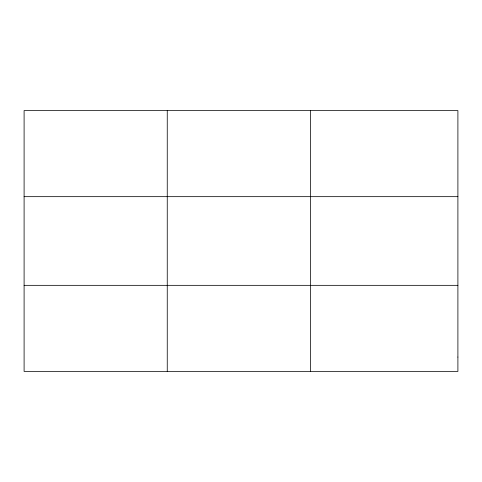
<?xml version="1.0" encoding="UTF-8"?>
<svg xmlns="http://www.w3.org/2000/svg" width="482" height="482" viewBox="0 0 482 482"><rect width="100%" height="100%" fill="white"/><g stroke="black" fill="none" stroke-linecap="round" stroke-linejoin="round"><path stroke-width="0.72" d="M167.254 110.589L167.254 371.411M310.408 110.589L310.408 371.411M24.1 196.662L457.9 196.662M24.1 285.338L457.9 285.338M457.9 357.066L457.9 371.411L24.1 371.411L24.1 110.589L457.9 110.589L457.9 357.066"/></g></svg>
